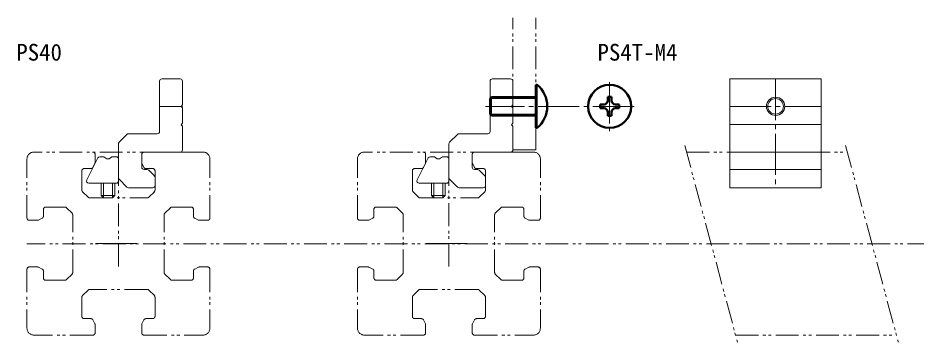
# Model space of a CAD drawing. Units: millimetres on the paper. Extents: x -621 to 258, y -422 to 49.
# Drawn here: x -596.5 to -400, y -422 to -351.2 of the extents above; entities that cross this region are included whole.
import ezdxf
from ezdxf.enums import TextEntityAlignment as Align

# ---------------------------------------------------------------- set-up
doc = ezdxf.new("R2010")
doc.units = ezdxf.units.MM
doc.linetypes.add('CHAIN2', pattern=[12, 9, -1, 1, -1])
doc.linetypes.add('DOUBLE_CHAIN1', pattern=[8.8, 5, -1, 0.6, -0.6, 0.6, -1])
for name, color, linetype, lineweight in [('0-0', 7, 'Continuous', 18), ('0-1', 4, 'DOUBLE_CHAIN1', 18), ('0-2', 1, 'Continuous', 40)]:
    doc.layers.add(name, color=color, linetype=linetype, lineweight=lineweight)
doc.styles.add('ＭＳ ゴシック', font='')
doc.styles.get('ＭＳ ゴシック').set_extended_font_data('MS Gothic')

msp = doc.modelspace()

# ---------------------------------------------------------------- linework, layer by layer
at = {"layer": '0-0'}
for p, q in [((-565.5, -375.98), (-565.5, -364.98)), ((-565, -364.48), (-561, -364.48)), ((-493.209, -375.98), (-493.209, -364.98)), ((-492.709, -364.48), (-488.709, -364.48)), ((-420.757, -374.48), (-440.757, -374.48)), ((-574.354, -378.334), (-572.646, -376.626)), ((-572.293, -376.48), (-566, -376.48)), ((-502.062, -378.334), (-500.355, -376.626)), ((-500.002, -376.48), (-493.709, -376.48)), ((-574.5, -386.78), (-574.5, -378.687)), ((-502.209, -386.78), (-502.209, -378.687)), ((-569.4, -380.98), (-569.4, -383.78)), ((-561, -380.48), (-568.9, -380.48)), ((-497.109, -380.98), (-497.109, -383.78)), ((-488.709, -380.48), (-496.609, -380.48)), ((-440.757, -380.48), (-420.757, -380.48)), ((-581.438, -386.556), (-579.038, -381.756)), ((-578.591, -381.48), (-577.934, -381.48)), ((-577.684, -381.547), (-577.05, -381.913)), ((-576.55, -381.913), (-575.916, -381.547)), ((-575.666, -381.48), (-575, -381.48)), ((-509.147, -386.556), (-506.747, -381.756)), ((-506.3, -381.48), (-505.643, -381.48)), ((-505.393, -381.547), (-504.759, -381.913)), ((-504.259, -381.913), (-503.625, -381.547)), ((-503.375, -381.48), (-502.709, -381.48)), ((-568.9, -384.28), (-568.207, -384.28)), ((-567.854, -384.426), (-566.646, -385.634)), ((-496.609, -384.28), (-495.916, -384.28)), ((-495.562, -384.426), (-494.355, -385.634)), ((-420.757, -384.28), (-440.757, -384.28)), ((-572.646, -388.134), (-574.354, -386.426)), ((-566.5, -385.987), (-566.5, -387.78)), ((-500.355, -388.134), (-502.062, -386.426)), ((-494.209, -385.987), (-494.209, -387.78)), ((-575, -387.28), (-580.991, -387.28)), ((-567, -388.28), (-572.293, -388.28)), ((-502.709, -387.28), (-508.7, -387.28)), ((-494.709, -388.28), (-500.002, -388.28))]:
    msp.add_line(p, q, dxfattribs=at)
for points in [[(-560.5, -364.98), (-560.5, -370.18), (-560.8, -370.48), (-560.5, -370.78), (-560.5, -374.184), (-560.8, -374.484), (-560.5, -374.784), (-560.5, -379.98)], [(-488.209, -364.98), (-488.209, -370.18), (-488.509, -370.48), (-488.209, -370.78), (-488.209, -374.184), (-488.509, -374.484), (-488.209, -374.784), (-488.209, -379.98)], [(-575.3, -387.28), (-575.3, -389.98), (-575.8, -390.48), (-577.8, -390.48), (-578.3, -389.98), (-578.3, -387.28)], [(-503.009, -387.28), (-503.009, -389.98), (-503.509, -390.48), (-505.509, -390.48), (-506.009, -389.98), (-506.009, -387.28)]]:
    msp.add_lwpolyline(points, dxfattribs=at)
msp.add_lwpolyline([(-420.757, -388.28), (-420.757, -364.48), (-440.757, -364.48), (-440.757, -388.28)], close=True, dxfattribs=at)
msp.add_circle((-430.757, -370.48), 1.7, dxfattribs=at)
for centre, start, end in [((-565, -364.98), 90, 180), ((-561, -364.98), 0, 90), ((-492.709, -364.98), 90, 180), ((-488.709, -364.98), 0, 90), ((-572.293, -376.98), 90, 135), ((-566, -375.98), 270, 0), ((-500.002, -376.98), 90, 135), ((-493.709, -375.98), 270, 0), ((-574, -378.687), 135, 180), ((-501.709, -378.687), 135, 180), ((-568.9, -380.98), 90, 180), ((-561, -379.98), 270, 0), ((-496.609, -380.98), 90, 180), ((-488.709, -379.98), 270, 0), ((-578.591, -381.98), 90, 153.43494), ((-577.934, -381.98), 60.00262, 90), ((-576.8, -381.48), 240.00262, 300.00068), ((-575.666, -381.98), 90, 120.00068), ((-575, -381.98), 0, 90), ((-506.3, -381.98), 90, 153.43494), ((-505.643, -381.98), 60.00262, 90), ((-504.509, -381.48), 240.00262, 300.00068), ((-503.375, -381.98), 90, 120.00068), ((-502.709, -381.98), 0, 90), ((-568.9, -383.78), 180, 270), ((-568.207, -384.78), 45, 90), ((-496.609, -383.78), 180, 270), ((-495.916, -384.78), 45, 90), ((-580.991, -386.78), 153.43494, 270), ((-575, -386.78), 270, 0), ((-574, -386.073), 180, 225), ((-567, -385.987), 0, 45), ((-508.7, -386.78), 153.43494, 270), ((-502.709, -386.78), 270, 0), ((-501.709, -386.073), 180, 225), ((-494.709, -385.987), 0, 45), ((-572.293, -387.78), 225, 270), ((-567, -387.78), 270, 0), ((-500.002, -387.78), 225, 270), ((-494.709, -387.78), 270, 0)]:
    msp.add_arc(centre, 0.5, start, end, dxfattribs=at)
at = {"layer": '0-1'}
for p, q in [((-488.209, -379.98), (-488.209, -351.162)), ((-483.209, -379.98), (-483.209, -351.162)), ((-450.623, -379.039), (-439.115, -421.986)), ((-415.431, -379.039), (-403.924, -421.986)), ((-556, -380.48), (-593, -380.48)), ((-579.6, -382.762), (-579.6, -380.98)), ((-574.5, -405.48), (-574.5, -380.48)), ((-569.4, -382.762), (-569.4, -380.98)), ((-483.709, -380.48), (-520.709, -380.48)), ((-507.309, -382.762), (-507.309, -380.98)), ((-502.209, -405.46), (-502.209, -380.46)), ((-497.109, -382.762), (-497.109, -380.98)), ((-488.209, -379.98), (-483.209, -379.98)), ((-450.237, -380.48), (-415.045, -380.48)), ((-594.5, -394.88), (-594.5, -381.98)), ((-579.653, -382.986), (-580.062, -383.804)), ((-569.347, -382.986), (-568.938, -383.804)), ((-554.5, -394.88), (-554.5, -381.98)), ((-522.209, -394.88), (-522.209, -381.98)), ((-507.362, -382.986), (-507.771, -383.804)), ((-497.056, -382.986), (-496.647, -383.804)), ((-482.209, -394.88), (-482.209, -381.98)), ((-582.5, -388.773), (-582.5, -384.58)), ((-582, -384.08), (-580.509, -384.08)), ((-567, -384.08), (-568.491, -384.08)), ((-566.5, -388.773), (-566.5, -384.58)), ((-510.209, -388.773), (-510.209, -384.58)), ((-509.709, -384.08), (-508.218, -384.08)), ((-494.709, -384.08), (-496.2, -384.08)), ((-494.209, -388.773), (-494.209, -384.58)), ((-582.354, -389.126), (-581.146, -390.333)), ((-580.793, -390.48), (-568.207, -390.48)), ((-567.854, -390.333), (-566.646, -389.126)), ((-510.062, -389.126), (-508.855, -390.333)), ((-508.502, -390.48), (-495.916, -390.48)), ((-495.562, -390.333), (-494.355, -389.126)), ((-586.207, -392.48), (-590.4, -392.48)), ((-585.854, -392.626), (-584.646, -393.833)), ((-563.146, -392.626), (-564.354, -393.833)), ((-562.793, -392.48), (-558.6, -392.48)), ((-513.916, -392.48), (-518.109, -392.48)), ((-513.562, -392.626), (-512.355, -393.833)), ((-490.855, -392.626), (-492.062, -393.833)), ((-490.502, -392.48), (-486.309, -392.48)), ((-590.9, -392.98), (-590.9, -394.471)), ((-584.5, -406.773), (-584.5, -394.187)), ((-564.5, -406.773), (-564.5, -394.187)), ((-558.1, -392.98), (-558.1, -394.471)), ((-518.609, -392.98), (-518.609, -394.471)), ((-512.209, -406.773), (-512.209, -394.187)), ((-492.209, -406.773), (-492.209, -394.187)), ((-485.809, -392.98), (-485.809, -394.471)), ((-592.218, -395.38), (-594, -395.38)), ((-591.994, -395.327), (-591.176, -394.918)), ((-557.006, -395.327), (-557.824, -394.918)), ((-556.782, -395.38), (-555, -395.38)), ((-519.927, -395.38), (-521.709, -395.38)), ((-519.703, -395.327), (-518.885, -394.918)), ((-484.714, -395.327), (-485.533, -394.918)), ((-484.491, -395.38), (-482.709, -395.38)), ((-194.5, -400.5), (-594.5, -400.5)), ((-594.5, -406.08), (-594.5, -418.98)), ((-592.218, -405.58), (-594, -405.58)), ((-591.994, -405.633), (-591.176, -406.042)), ((-590.9, -407.98), (-590.9, -406.489)), ((-558.1, -407.98), (-558.1, -406.489)), ((-557.006, -405.633), (-557.824, -406.042)), ((-556.782, -405.58), (-555, -405.58)), ((-554.5, -406.08), (-554.5, -418.98)), ((-522.209, -406.08), (-522.209, -418.98)), ((-519.927, -405.58), (-521.709, -405.58)), ((-519.703, -405.633), (-518.885, -406.042)), ((-518.609, -407.98), (-518.609, -406.489)), ((-485.809, -407.98), (-485.809, -406.489)), ((-484.714, -405.633), (-485.533, -406.042)), ((-484.491, -405.58), (-482.709, -405.58)), ((-482.209, -406.08), (-482.209, -418.98)), ((-586.207, -408.48), (-590.4, -408.48)), ((-584.646, -407.126), (-585.854, -408.333)), ((-564.354, -407.126), (-563.146, -408.333)), ((-562.793, -408.48), (-558.6, -408.48)), ((-513.916, -408.48), (-518.109, -408.48)), ((-512.355, -407.126), (-513.562, -408.333)), ((-492.062, -407.126), (-490.855, -408.333)), ((-490.502, -408.48), (-486.309, -408.48)), ((-568.207, -410.48), (-580.793, -410.48)), ((-495.916, -410.48), (-508.502, -410.48)), ((-582.5, -412.187), (-582.5, -416.38)), ((-581.146, -410.626), (-582.354, -411.833)), ((-566.646, -411.833), (-567.854, -410.626)), ((-566.5, -412.187), (-566.5, -416.38)), ((-510.209, -412.187), (-510.209, -416.38)), ((-508.855, -410.626), (-510.062, -411.833)), ((-494.355, -411.833), (-495.562, -410.626)), ((-494.209, -412.187), (-494.209, -416.38)), ((-582, -416.88), (-580.509, -416.88)), ((-579.653, -417.974), (-580.062, -417.156)), ((-579.6, -418.198), (-579.6, -419.98)), ((-569.4, -418.198), (-569.4, -419.98)), ((-569.347, -417.974), (-568.938, -417.156)), ((-567, -416.88), (-568.491, -416.88)), ((-509.709, -416.88), (-508.218, -416.88)), ((-507.362, -417.974), (-507.771, -417.156)), ((-507.309, -418.198), (-507.309, -419.98)), ((-497.109, -418.198), (-497.109, -419.98)), ((-497.056, -417.974), (-496.647, -417.156)), ((-494.709, -416.88), (-496.2, -416.88)), ((-580.1, -420.48), (-593, -420.48)), ((-568.9, -420.48), (-556, -420.48)), ((-507.809, -420.48), (-520.709, -420.48)), ((-496.609, -420.48), (-483.709, -420.48)), ((-439.519, -420.48), (-404.327, -420.48))]:
    msp.add_line(p, q, dxfattribs=at)
at = {"layer": '0-1', "linetype": 'CHAIN2'}
for p, q in [((-430.757, -364.48), (-430.757, -388.28)), ((-560.5, -370.48), (-565.5, -370.48)), ((-440.757, -370.48), (-420.757, -370.48)), ((-579.5, -400.48), (-569.5, -400.48)), ((-507.209, -400.48), (-497.209, -400.48))]:
    msp.add_line(p, q, dxfattribs=at)
at = {"layer": '0-1', "linetype": 'Continuous'}
for p, q in [((-577.8, -387.28), (-577.8, -390.48)), ((-575.8, -390.48), (-575.8, -387.28)), ((-505.509, -387.28), (-505.509, -390.48)), ((-503.509, -390.48), (-503.509, -387.28)), ((-578.3, -389.98), (-575.3, -389.98)), ((-506.009, -389.98), (-503.009, -389.98))]:
    msp.add_line(p, q, dxfattribs=at)
msp.add_circle((-430.757, -370.48), 2, dxfattribs=at)
at = {"layer": '0-1'}
for centre, radius, start, end in [((-593, -381.98), 1.5, 90, 180), ((-580.1, -380.98), 0.5, 0, 90), ((-568.9, -380.98), 0.5, 90, 180), ((-556, -381.98), 1.5, 0, 90), ((-520.709, -381.98), 1.5, 90, 180), ((-507.809, -380.98), 0.5, 0, 90), ((-496.609, -380.98), 0.5, 90, 180), ((-483.709, -381.98), 1.5, 0, 90), ((-580.1, -382.762), 0.5, 333.43494, 0), ((-568.9, -382.762), 0.5, 180, 206.56505), ((-507.809, -382.762), 0.5, 333.43494, 0), ((-496.609, -382.762), 0.5, 180, 206.56505), ((-582, -384.58), 0.5, 90, 180), ((-580.509, -383.58), 0.5, 270, 333.43494), ((-568.491, -383.58), 0.5, 206.56505, 270), ((-567, -384.58), 0.5, 0, 90), ((-509.709, -384.58), 0.5, 90, 180), ((-508.218, -383.58), 0.5, 270, 333.43494), ((-496.2, -383.58), 0.5, 206.56505, 270), ((-494.709, -384.58), 0.5, 0, 90), ((-582, -388.773), 0.5, 180, 225), ((-567, -388.773), 0.5, 315, 0), ((-509.709, -388.773), 0.5, 180, 225), ((-494.709, -388.773), 0.5, 315, 0), ((-580.793, -389.98), 0.5, 225, 270), ((-568.207, -389.98), 0.5, 270, 315), ((-508.502, -389.98), 0.5, 225, 270), ((-495.916, -389.98), 0.5, 270, 315), ((-590.4, -392.98), 0.5, 90, 180), ((-586.207, -392.98), 0.5, 45, 90), ((-562.793, -392.98), 0.5, 90, 135), ((-558.6, -392.98), 0.5, 0, 90), ((-518.109, -392.98), 0.5, 90, 180), ((-513.916, -392.98), 0.5, 45, 90), ((-490.502, -392.98), 0.5, 90, 135), ((-486.309, -392.98), 0.5, 0, 90), ((-591.4, -394.471), 0.5, 296.56505, 0), ((-585, -394.187), 0.5, 0, 45), ((-564, -394.187), 0.5, 135, 180), ((-557.6, -394.471), 0.5, 180, 243.43494), ((-519.109, -394.471), 0.5, 296.56505, 0), ((-512.709, -394.187), 0.5, 0, 45), ((-491.709, -394.187), 0.5, 135, 180), ((-485.309, -394.471), 0.5, 180, 243.43494), ((-594, -394.88), 0.5, 180, 270), ((-592.218, -394.88), 0.5, 270, 296.56505), ((-556.782, -394.88), 0.5, 243.43494, 270), ((-555, -394.88), 0.5, 270, 0), ((-521.709, -394.88), 0.5, 180, 270), ((-519.927, -394.88), 0.5, 270, 296.56505), ((-484.491, -394.88), 0.5, 243.43494, 270), ((-482.709, -394.88), 0.5, 270, 0), ((-594, -406.08), 0.5, 90, 180), ((-592.218, -406.08), 0.5, 63.43494, 90), ((-591.4, -406.489), 0.5, 0, 63.43494), ((-557.6, -406.489), 0.5, 116.56505, 180), ((-556.782, -406.08), 0.5, 90, 116.56505), ((-555, -406.08), 0.5, 0, 90), ((-521.709, -406.08), 0.5, 90, 180), ((-519.927, -406.08), 0.5, 63.43494, 90), ((-519.109, -406.489), 0.5, 0, 63.43494), ((-485.309, -406.489), 0.5, 116.56505, 180), ((-484.491, -406.08), 0.5, 90, 116.56505), ((-482.709, -406.08), 0.5, 0, 90), ((-590.4, -407.98), 0.5, 180, 270), ((-586.207, -407.98), 0.5, 270, 315), ((-585, -406.773), 0.5, 315, 0), ((-564, -406.773), 0.5, 180, 224.99998), ((-562.793, -407.98), 0.5, 225, 270), ((-558.6, -407.98), 0.5, 270, 0), ((-518.109, -407.98), 0.5, 180, 270), ((-513.916, -407.98), 0.5, 270, 315), ((-512.709, -406.773), 0.5, 315, 0), ((-491.709, -406.773), 0.5, 180, 224.99998), ((-490.502, -407.98), 0.5, 225, 270), ((-486.309, -407.98), 0.5, 270, 0), ((-580.793, -410.98), 0.5, 90, 135), ((-568.207, -410.98), 0.5, 45, 90), ((-508.502, -410.98), 0.5, 90, 135), ((-495.916, -410.98), 0.5, 45, 90), ((-582, -412.187), 0.5, 135, 180), ((-567, -412.187), 0.5, 0, 45), ((-509.709, -412.187), 0.5, 135, 180), ((-494.709, -412.187), 0.5, 0, 45), ((-582, -416.38), 0.5, 180, 270), ((-567, -416.38), 0.5, 270, 0), ((-509.709, -416.38), 0.5, 180, 270), ((-494.709, -416.38), 0.5, 270, 0), ((-580.509, -417.38), 0.5, 26.56505, 90), ((-580.1, -418.198), 0.5, 359.99998, 26.56505), ((-568.9, -418.198), 0.5, 153.43494, 180), ((-568.491, -417.38), 0.5, 90, 153.43494), ((-508.218, -417.38), 0.5, 26.56505, 90), ((-507.809, -418.198), 0.5, 359.99998, 26.56505), ((-496.609, -418.198), 0.5, 153.43494, 180), ((-496.2, -417.38), 0.5, 90, 153.43494), ((-593, -418.98), 1.5, 180, 270), ((-580.1, -419.98), 0.5, 270, 359.99998), ((-568.9, -419.98), 0.5, 180, 270), ((-556, -418.98), 1.5, 270, 0), ((-520.709, -418.98), 1.5, 180, 270), ((-507.809, -419.98), 0.5, 270, 359.99998), ((-496.609, -419.98), 0.5, 180, 270), ((-483.709, -418.98), 1.5, 270, 0)]:
    msp.add_arc(centre, radius, start, end, dxfattribs=at)
at = {"layer": '0-2', "color": 4, "linetype": 'CHAIN2', "lineweight": 18}
for p, q in [((-467.053, -365.193), (-467.053, -375.903)), ((-461.698, -370.48), (-494.209, -370.48))]:
    msp.add_line(p, q, dxfattribs=at)
at = {"layer": '0-2', "color": 2, "lineweight": 50}
for p, q in [((-482.92, -365.78), (-483.209, -365.78)), ((-483.209, -365.78), (-483.209, -375.18)), ((-493.209, -368.78), (-492.909, -368.48)), ((-493.209, -368.78), (-493.209, -372.18)), ((-483.209, -368.48), (-492.909, -368.48)), ((-467.473, -368.38), (-466.633, -368.38)), ((-467.473, -369.22), (-467.473, -368.38)), ((-466.633, -369.22), (-466.633, -368.38)), ((-469.153, -370.9), (-469.153, -370.06)), ((-468.313, -370.06), (-469.153, -370.06)), ((-468.313, -370.9), (-469.153, -370.9)), ((-465.793, -370.06), (-464.953, -370.06)), ((-465.793, -370.9), (-464.953, -370.9)), ((-464.953, -370.9), (-464.953, -370.06)), ((-493.209, -372.18), (-492.909, -372.48)), ((-483.209, -372.48), (-492.909, -372.48)), ((-467.473, -371.74), (-467.473, -372.58)), ((-467.473, -372.58), (-466.633, -372.58)), ((-466.633, -371.74), (-466.633, -372.58)), ((-482.92, -375.18), (-483.209, -375.18))]:
    msp.add_line(p, q, dxfattribs=at)
at = {"layer": '0-2', "color": 4, "lineweight": 18}
for p, q in [((-482.92, -365.78), (-482.92, -375.18)), ((-483.209, -368.78), (-493.209, -368.78)), ((-492.909, -368.48), (-492.909, -372.48)), ((-483.209, -372.18), (-493.209, -372.18))]:
    msp.add_line(p, q, dxfattribs=at)
at = {"layer": '0-2', "color": 2, "lineweight": 50}
msp.add_circle((-467.053, -370.48), 4.7, dxfattribs=at)
for centre, radius, start, end in [((-486.809, -370.48), 6.1, 309.60191, 50.39807), ((-468.313, -369.22), 0.84, 270, 0), ((-465.793, -369.22), 0.84, 180, 270), ((-468.313, -371.74), 0.84, 0, 90), ((-465.793, -371.74), 0.84, 90, 180)]:
    msp.add_arc(centre, radius, start, end, dxfattribs=at)

# ---------------------------------------------------------------- texts
at = {"layer": '0-0', "style": 'ＭＳ ゴシック'}
for s, p in [('PS40', (-596.834, -361.585)), ('PS4T', (-469.708, -361.585)), ('-M4', (-459.708, -361.585))]:
    msp.add_text(s, height=3.666, dxfattribs=at).set_placement(p, align=Align.BOTTOM_LEFT)

doc.saveas('drawing.dxf')
